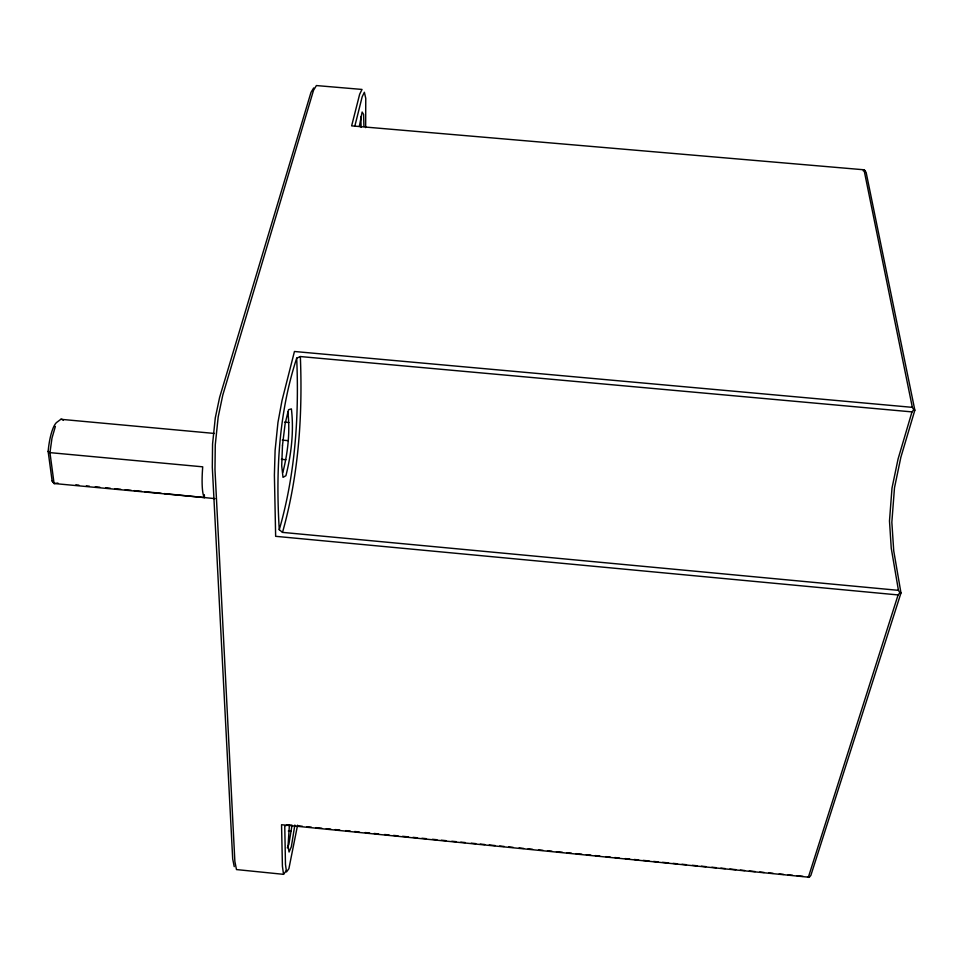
<?xml version="1.0" encoding="UTF-8"?>
<svg xmlns="http://www.w3.org/2000/svg" width="963" height="963" viewBox="0 0 963 963"><rect width="100%" height="100%" fill="white"/><g stroke="black" fill="none" stroke-linecap="round" stroke-linejoin="round"><path stroke-width="1.44" d="M365.651 127.622L365.759 98.334L364.363 92.267L362.184 96.769L354.89 125.876M282.845 472.436C287.853 452.718 290.248 431.954 287.829 411.683M289.369 825.484L288.045 846.08L289.056 852.026L291.344 846.766L294.847 825.038M287.287 847.909L288.864 844.334L291.982 825.447M359.319 126.502L362.124 112.033L363.605 114.428L363.918 126.394M204.312 494.657L204.469 497.582L54.084 483.522L49.956 452.634L51.99 438.081L55.385 426.416M297.567 825.171L288.876 868.746L286.493 871.924L285.469 864.293L284.759 826.218L287.443 824.785L291.921 825.231M900.983 592.967L899.911 592.799L898.443 590.343L282.508 532.383C298.674 475.228 302.695 415.667 300.348 356.551L911.997 411.899L913.803 409.769L914.85 410.19L900.862 457.256L894.483 487.82L891.846 522.235L893.724 550.824L900.983 592.967L810.846 875.439L809.305 877.269L281.557 824.737L282.412 866.206L283.531 874.332L236.489 869.577L234.864 861.404L214.978 469.655L215.267 444.846L218.192 416.955L222.766 395.155L313.529 90.293L316.394 85.563L362.028 89.439L359.668 94.218L351.639 125.876L864.004 169.789L866.122 172.365L914.85 410.19M282.508 532.383L279.27 529.698C295.328 474.001 299.18 415.86 296.688 358.164L300.348 356.551M296.688 358.164C278.608 413.536 275.695 471.954 279.27 529.698M911.997 411.899L898.07 458.99L891.991 488.145L889.487 520.959L891.244 548.2L898.443 590.343M808.294 877.437L898.094 594.941L899.911 592.799M313.685 87.958L310.977 92.412L219.6 397.466L215.291 417.87L212.558 444.015L212.305 467.211L232.697 858.96L234.238 866.64M283.531 874.332L286.119 870.925M214.412 433.446L60.838 419.302L57.347 421.926A30.009 7.8 -84.7 0 0 48.15 451.442L52.122 480.922L54.084 483.522L57.924 483.065M863.161 170.764L864.93 170.391M913.803 409.769L912.346 407.349L294.449 351.495L282.003 400.572L277.958 422.444L275.105 450.371L274.395 475.18L275.647 536.319L898.094 594.941M284.458 422.131L288.948 422.552M282.267 440.115L288.226 440.657M281.425 459.315L285.903 459.724M49.956 452.634L48.15 451.442L49.956 452.634L202.724 466.826A32.682 5.537 -84.7 0 0 204.469 497.594M75.872 484.846L78.87 485.147M86.345 485.882L89.342 486.183M95.325 486.772L99.815 487.218M105.798 487.808L110.288 488.253M114.766 488.698L120.76 489.288M125.238 489.734L131.233 490.336M134.218 490.624L141.693 491.371M144.691 491.66L161.146 493.297M164.143 493.598L215.002 498.629M297.904 825.833L302.382 826.278M306.872 826.736L311.35 827.181M315.84 827.626L321.811 828.228M326.301 828.674L330.778 829.119M335.268 829.576L339.746 830.022M345.729 830.624L350.207 831.069M354.697 831.514L359.175 831.96M365.158 832.562L369.636 833.007M374.126 833.464L378.603 833.91M384.586 834.512L389.064 834.957M393.554 835.403L398.032 835.848M402.522 836.305L408.505 836.895M412.983 837.353L417.473 837.798M421.95 838.243L426.428 838.689M432.411 839.291L436.901 839.736M441.379 840.193L445.869 840.639M451.84 841.241L456.33 841.686M460.808 842.131L465.298 842.577M471.268 843.179L475.758 843.624M480.236 844.082L484.726 844.527M489.204 844.972L495.187 845.574M499.665 846.02L504.155 846.465M508.633 846.922L513.123 847.368M519.093 847.97L523.583 848.415M528.061 848.86L532.551 849.306M538.522 849.908L543.012 850.353M547.49 850.811L551.98 851.256M556.458 851.701L562.44 852.303M566.93 852.749L571.408 853.194M575.886 853.651L581.869 854.241M586.359 854.699L590.837 855.144M595.327 855.589L599.805 856.035M605.787 856.637L610.265 857.082M614.755 857.539L619.233 857.985M625.216 858.587L629.694 859.032M634.184 859.478L638.662 859.923M643.152 860.38L649.122 860.97M653.612 861.428L658.09 861.873M662.58 862.318L668.551 862.92M673.041 863.366L677.519 863.811M682.009 864.268L686.487 864.714M692.469 865.316L696.947 865.761M701.437 866.206L705.915 866.652M711.898 867.254L716.388 867.699M720.866 868.157L725.344 868.602M729.834 869.047L735.816 869.649M740.294 870.095L744.784 870.54M749.262 870.997L755.245 871.587M759.723 872.045L764.213 872.49M768.691 872.935L773.181 873.381M779.151 873.983L783.641 874.428M788.119 874.885L792.609 875.331M797.087 875.776L803.07 876.378M288.322 831.069L291.295 831.358M807.548 876.824L809.305 877.269M52.122 480.922L54.084 483.522M864.004 169.789L912.346 407.349M360.812 116.535L361.125 127.405M60.838 419.302A32.573 8.414 -84.7 0 1 63.402 420.374M282.496 445.303L281.702 465.791L283.014 477.359L285.915 475.698C291.356 454.006 293.98 431.195 291.404 408.902L288.563 409.696L285.144 423.576L282.496 445.303"/></g></svg>
